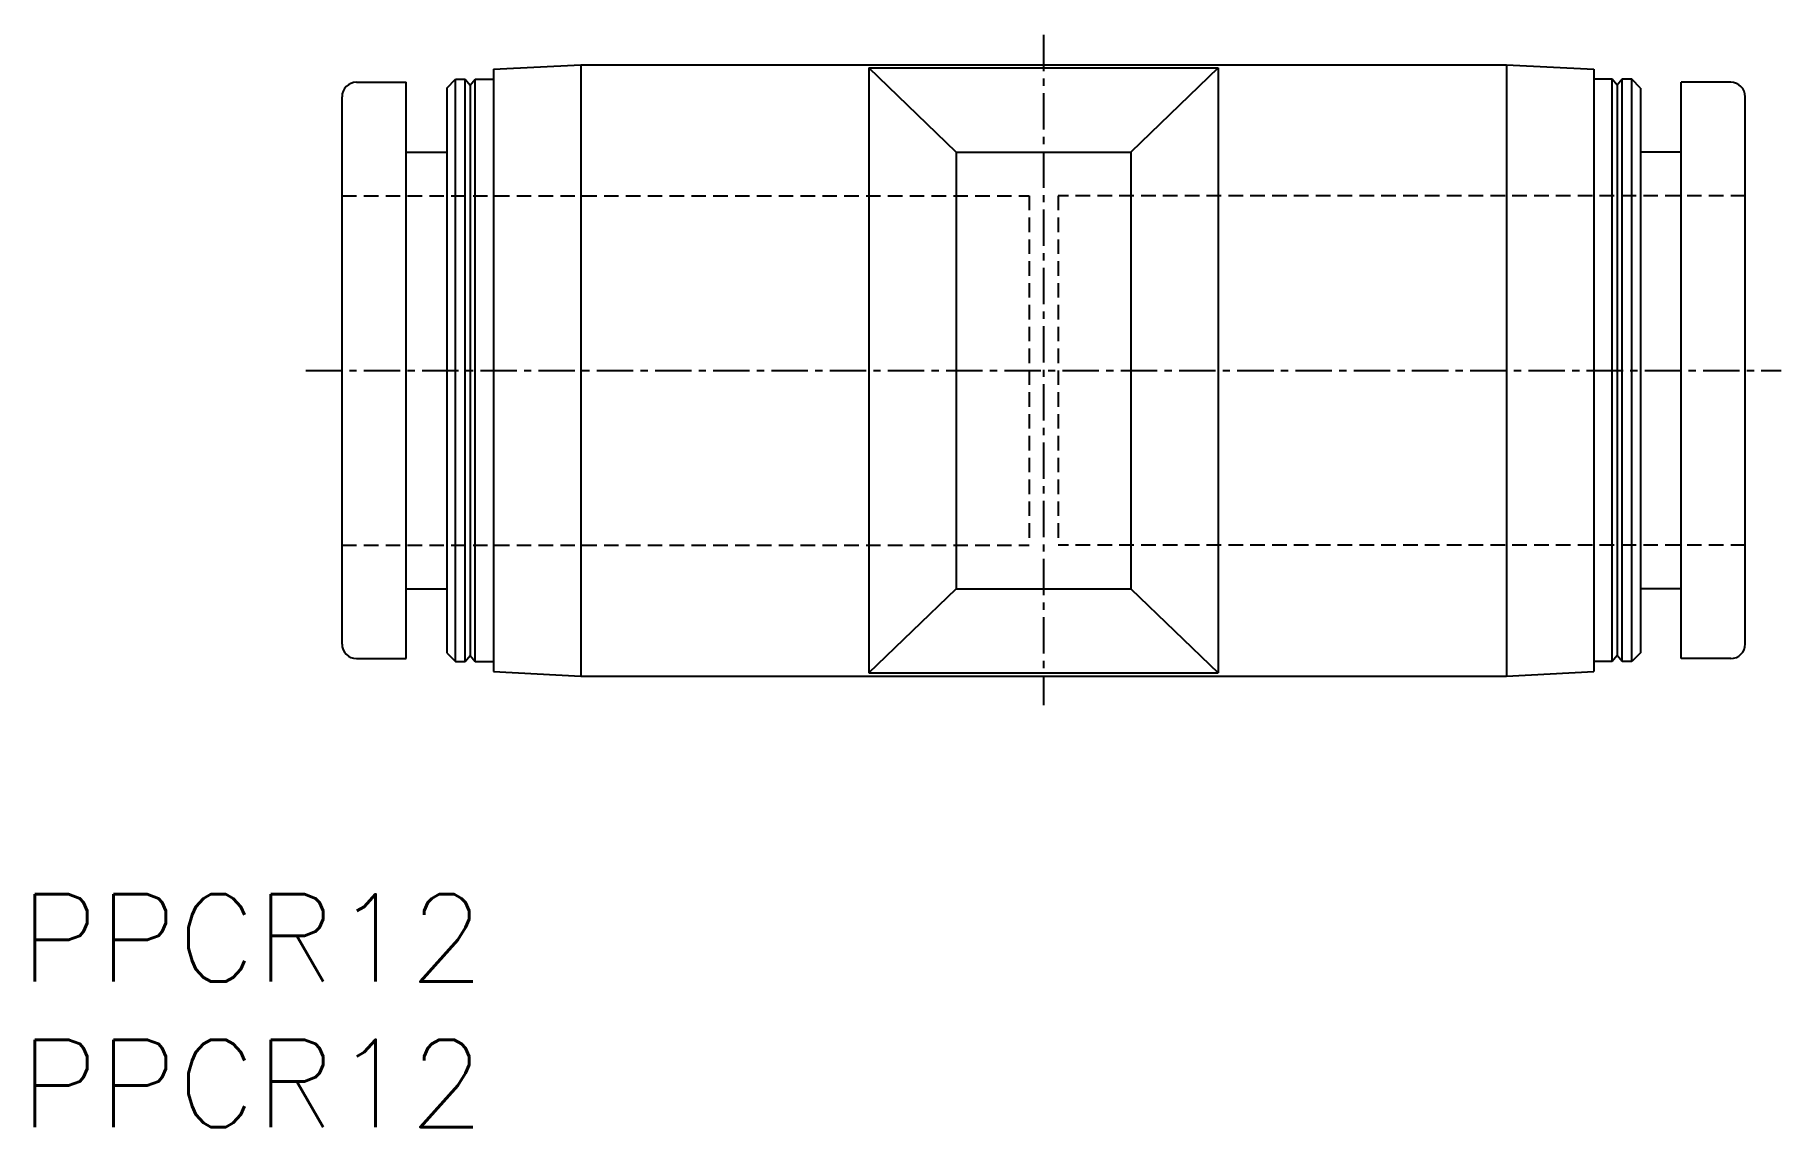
# Model space of a CAD drawing. Extents: x 0.5 to 60.5, y 0 to 37.5.
import ezdxf

# ---------------------------------------------------------------- set-up
doc = ezdxf.new("R2010")
doc.units = 0
doc.linetypes.add('CENTER', pattern=[2, 1.25, -0.25, 0.25, -0.25])
doc.linetypes.add('DASHED', pattern=[0.75, 0.5, -0.25])
doc.layers.get('0').update_dxf_attribs({"linetype": 'CONTINUOUS'})
doc.layers.add('CENTER', color=1, linetype='CENTER')
doc.styles.get("Standard").update_dxf_attribs({"font": 'txt.shx'})

# ---------------------------------------------------------------- blocks, each defined once
blk = doc.blocks.new('*U4')
at = {"color": 7, "linetype": 'CONTINUOUS'}
blk.add_text('PPCR12', height=3, dxfattribs=at).set_placement((0, 0))
blk = doc.blocks.new('*U5')
at = {"color": 7, "linetype": 'CONTINUOUS'}
blk.add_text('PPCR12', height=3, dxfattribs=at).set_placement((0, 5))

msp = doc.modelspace()

# ---------------------------------------------------------------- linework, layer by layer
at = {"color": 7, "linetype": 'CONTINUOUS'}
for p, q in [((14.663, 35.694), (14.963, 35.994)), ((14.963, 35.994), (15.288, 35.994)), ((14.963, 15.994), (14.963, 35.994)), ((15.288, 15.994), (15.288, 35.994)), ((15.288, 35.994), (15.463, 35.794)), ((15.463, 35.794), (15.638, 35.994)), ((15.638, 15.994), (15.638, 35.994)), ((15.638, 35.994), (16.263, 35.994)), ((16.263, 36.337), (19.263, 36.494)), ((16.263, 36.337), (16.263, 15.651)), ((19.263, 36.494), (19.263, 15.494)), ((19.263, 36.494), (51.063, 36.494)), ((29.163, 36.386), (29.163, 15.602)), ((29.163, 36.386), (41.163, 36.386)), ((32.163, 33.494), (29.163, 36.386)), ((41.163, 36.386), (38.163, 33.494)), ((41.163, 36.386), (41.163, 15.602)), ((51.063, 36.494), (54.063, 36.337)), ((51.063, 36.494), (51.063, 15.494)), ((54.063, 36.337), (54.063, 15.651)), ((54.688, 35.994), (54.063, 35.994)), ((54.863, 35.794), (54.688, 35.994)), ((54.688, 15.994), (54.688, 35.994)), ((55.038, 35.994), (54.863, 35.794)), ((55.363, 35.994), (55.038, 35.994)), ((55.038, 15.994), (55.038, 35.994)), ((55.363, 15.994), (55.363, 35.994)), ((55.663, 35.694), (55.363, 35.994)), ((11.063, 16.594), (11.063, 35.394)), ((11.563, 35.894), (13.263, 35.894)), ((13.263, 16.094), (13.263, 35.894)), ((14.663, 35.694), (14.663, 16.294)), ((15.463, 35.794), (15.463, 16.194)), ((54.863, 35.794), (54.863, 16.194)), ((55.663, 35.694), (55.663, 16.294)), ((57.063, 16.094), (57.063, 35.894)), ((58.763, 35.894), (57.063, 35.894)), ((59.263, 16.594), (59.263, 35.394)), ((13.263, 33.494), (14.663, 33.494)), ((32.163, 33.494), (38.163, 33.494)), ((32.163, 33.494), (32.163, 18.494)), ((38.163, 33.494), (38.163, 18.494)), ((57.063, 33.494), (55.663, 33.494)), ((13.263, 18.494), (14.663, 18.494)), ((29.163, 15.602), (32.163, 18.494)), ((32.163, 18.494), (38.163, 18.494)), ((38.163, 18.494), (41.163, 15.602)), ((57.063, 18.494), (55.663, 18.494)), ((14.663, 16.294), (14.963, 15.994)), ((55.663, 16.294), (55.363, 15.994)), ((11.563, 16.094), (13.263, 16.094)), ((14.963, 15.994), (15.288, 15.994)), ((15.288, 15.994), (15.463, 16.194)), ((15.463, 16.194), (15.638, 15.994)), ((15.638, 15.994), (16.263, 15.994)), ((16.263, 15.651), (19.263, 15.494)), ((29.163, 15.602), (41.163, 15.602)), ((51.063, 15.494), (54.063, 15.651)), ((54.688, 15.994), (54.063, 15.994)), ((54.863, 16.194), (54.688, 15.994)), ((55.038, 15.994), (54.863, 16.194)), ((55.363, 15.994), (55.038, 15.994)), ((58.763, 16.094), (57.063, 16.094)), ((19.263, 15.494), (51.063, 15.494))]:
    msp.add_line(p, q, dxfattribs=at)
at = {"color": 3, "linetype": 'DASHED'}
for p, q in [((11.063, 31.994), (34.663, 31.994)), ((34.663, 31.994), (34.663, 19.994)), ((59.263, 31.994), (35.663, 31.994)), ((35.663, 31.994), (35.663, 19.994)), ((11.063, 19.994), (34.663, 19.994)), ((59.263, 19.994), (35.663, 19.994))]:
    msp.add_line(p, q, dxfattribs=at)
at = {"color": 7, "linetype": 'CONTINUOUS'}
for centre, start, end in [((11.563, 35.394), 90, 180), ((58.763, 35.394), 0, 90), ((11.563, 16.594), 180, 270), ((58.763, 16.594), 270, 0)]:
    msp.add_arc(centre, 0.5, start, end, dxfattribs=at)
at = {"layer": 'CENTER', "color": 1, "linetype": 'CENTER'}
for p, q in [((35.163, 37.518), (35.163, 14.495)), ((9.815, 25.994), (60.494, 25.994))]:
    msp.add_line(p, q, dxfattribs=at)

# ---------------------------------------------------------------- block references
at = {"color": 7, "linetype": 'CONTINUOUS'}
for name in ['*U5', '*U4']:
    msp.add_blockref(name, (0, 0), dxfattribs=at)

doc.saveas('drawing.dxf')
